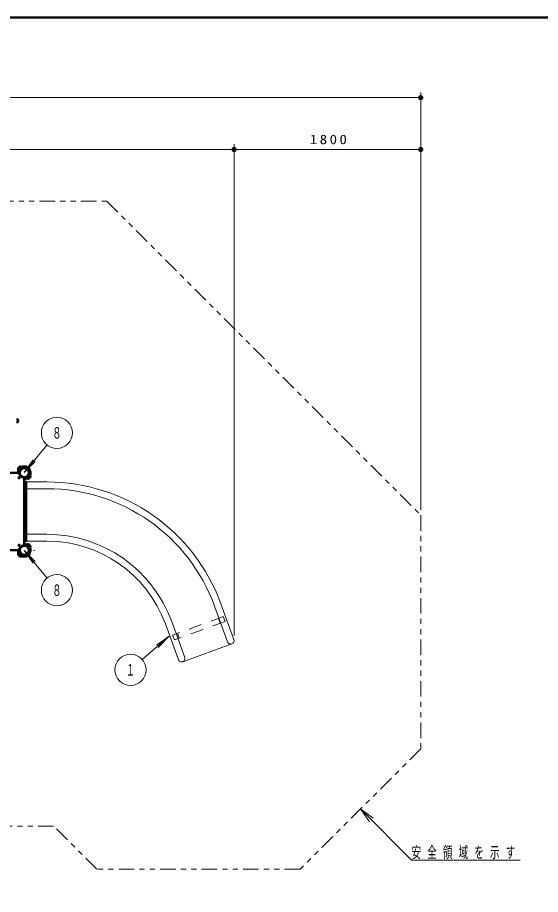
# Model space of a CAD drawing. Units: millimetres on the paper, scale 1:50. Extents: x -385 to 0, y -594 to 267.
# Drawn here: x -247.6 to -146.7, y 97.8 to 267 of the extents above; entities that cross this region are included whole.
import ezdxf
from ezdxf.enums import TextEntityAlignment as Align

# ---------------------------------------------------------------- set-up
doc = ezdxf.new("R2010")
doc.units = ezdxf.units.MM
doc.linetypes.add('USER1', pattern=[4.5, 2.5, -2])
doc.linetypes.add('USER3', pattern=[8, 3, -1, 1, -1, 1, -1])
doc.layers.add('LY_1', color=7, linetype='Continuous', lineweight=50)
doc.styles.add('ＭＳ ゴシック', font='')
doc.styles.get('ＭＳ ゴシック').set_extended_font_data('MS Gothic')

# ---------------------------------------------------------------- blocks, each defined once
blk = doc.blocks.new('filled_dot')
at = {"color": 0, "linetype": 'Continuous', "lineweight": -2, "const_width": 1.25}
blk.add_lwpolyline([(-0.625, 0, 1), (0.625, 0, 1)], format="xyb", close=True, dxfattribs=at)

msp = doc.modelspace()

# ---------------------------------------------------------------- linework, layer by layer
at = {"layer": 'LY_1'}
msp.add_line((0, 267), (-385, 267), dxfattribs=at)
at = {"layer": 'LY_1', "lineweight": 13}
for p, q in [((-169.831, 172.001), (-169.831, 252.542)), ((-348.361, 251.542), (-169.831, 251.542)), ((-205.831, 147.783), (-205.831, 242.542)), ((-205.831, 147.783), (-205.831, 242.542)), ((-169.831, 172.001), (-169.831, 242.542)), ((-312.361, 241.542), (-205.831, 241.542)), ((-205.831, 241.542), (-169.831, 241.542)), ((-241.923, 184.561), (-246.311, 179.202)), ((-246.311, 179.202), (-244.62, 181.68)), ((-246.311, 179.202), (-244.216, 181.348)), ((-241.931, 177.402), (-245.831, 177.402)), ((-241.931, 176.102), (-245.831, 176.102)), ((-241.931, 167.302), (-245.831, 167.302)), ((-241.931, 166.002), (-245.831, 166.002)), ((-246.311, 164.202), (-244.216, 162.055)), ((-246.311, 164.202), (-244.62, 161.724)), ((-241.923, 158.842), (-246.311, 164.202)), ((-207.092, 146.561), (-209.606, 153.467)), ((-205.871, 147.005), (-208.384, 153.912)), ((-216.583, 143.106), (-219.097, 150.013)), ((-215.362, 143.551), (-217.875, 150.458)), ((-223.554, 143.133), (-218.378, 147.662)), ((-218.378, 147.662), (-220.799, 145.891)), ((-218.378, 147.662), (-220.455, 145.498)), ((-206.259, 146.172), (-215.75, 142.718)), ((-179.697, 111.837), (-181.465, 114.312)), ((-181.465, 114.312), (-178.99, 112.544)), ((-181.465, 114.312), (-179.343, 112.19)), ((-181.465, 114.312), (-171.614, 104.461)), ((-171.614, 104.461), (-150.614, 104.461))]:
    msp.add_line(p, q, dxfattribs=at)
at = {"layer": 'LY_1', "color": 140}
for p, q in [((-247.386, 180.176), (-247.486, 180.069)), ((-246.996, 179.843), (-247.329, 180.177)), ((-246.953, 179.886), (-247.286, 180.219)), ((-247.285, 180.277), (-247.179, 180.376)), ((-245.616, 180.18), (-245.614, 180.182)), ((-245.333, 179.897), (-245.331, 179.899)), ((-253.811, 179.172), (-247.404, 179.172)), ((-246.341, 171.702), (-246.341, 178.11)), ((-245.67, 178.518), (-245.337, 178.185)), ((-245.627, 178.56), (-245.294, 178.227)), ((-245.338, 178.127), (-245.453, 178.02)), ((-245.237, 178.228), (-245.129, 178.343)), ((-246.311, 166.002), (-246.311, 177.402)), ((-246.311, 166.012), (-246.311, 177.392)), ((-245.991, 177.452), (-246.251, 177.452)), ((-245.931, 166.012), (-245.931, 177.392)), ((-245.931, 177.302), (-245.931, 166.102)), ((-246.341, 171.702), (-246.341, 165.294)), ((-245.991, 165.952), (-246.251, 165.952)), ((-253.811, 164.232), (-247.404, 164.232)), ((-245.67, 164.886), (-245.337, 165.219)), ((-245.627, 164.843), (-245.294, 165.177)), ((-245.338, 165.277), (-245.453, 165.384)), ((-245.237, 165.176), (-245.129, 165.061)), ((-244.411, 164.236), (-244.411, 164.172)), ((-247.386, 163.228), (-247.486, 163.334)), ((-246.996, 163.56), (-247.329, 163.227)), ((-246.953, 163.518), (-247.286, 163.185)), ((-247.285, 163.127), (-247.179, 163.028)), ((-245.616, 163.224), (-245.614, 163.221)), ((-245.333, 163.507), (-245.331, 163.504))]:
    msp.add_line(p, q, dxfattribs=at)
at = {"layer": 'LY_1', "linetype": 'USER1', "lineweight": 13}
for p, q in [((-207.927, 151.418), (-217.7, 147.861)), ((-208.525, 150.136), (-208.867, 151.076)), ((-207.585, 150.478), (-207.927, 151.418)), ((-207.585, 150.478), (-217.358, 146.921)), ((-217.358, 146.921), (-217.7, 147.861)), ((-216.418, 147.263), (-216.76, 148.203))]:
    msp.add_line(p, q, dxfattribs=at)
at = {"layer": 'LY_1', "linetype": 'USER3', "lineweight": 13}
msp.add_lwpolyline([(-230.372, 231.542), (-169.831, 171.001), (-169.831, 125.945), (-193.098, 102.679), (-232.302, 102.679), (-240.649, 111.025), (-254.377, 111.025), (-267.581, 97.822), (-300.042, 97.822), (-325, 122.78), (-325, 132.373), (-348.361, 155.734), (-348.361, 187.67), (-325.807, 210.224), (-311.274, 210.224), (-305.406, 216.092), (-282.83, 216.092), (-267.38, 231.542)], close=True, dxfattribs=at)
at = {"layer": 'LY_1', "lineweight": 13}
for centre in [(-240.022, 186.882), (-240.022, 156.521), (-225.812, 141.157)]:
    msp.add_circle(centre, 3, dxfattribs=at)
at = {"layer": 'LY_1', "color": 140}
for centre, radius in [((-246.311, 179.202), 0.89), ((-247.301, 178.212), 0.13), ((-247.301, 165.192), 0.13), ((-246.311, 164.202), 0.89)]:
    msp.add_circle(centre, radius, dxfattribs=at)
for centre, radius, start, end in [((-247.811, 189.202), 0.34, 270, 90), ((-247.412, 180.001), 0.1, 137, 197.54116), ((-246.311, 179.202), 1.2, 167.72719, 181.43254), ((-248.461, 179.669), 1, 347.72719, 17.54116), ((-247.357, 180.148), 0.04, 45, 137), ((-247.258, 180.247), 0.04, 133, 225), ((-246.311, 179.202), 0.9, 139.27066, 225), ((-247.111, 180.303), 0.1, 72.45884, 133), ((-246.779, 181.352), 1, 252.45884, 282.27281), ((-247.024, 179.815), 0.04, 319.27066, 45), ((-246.925, 179.914), 0.04, 225, 310.72934), ((-246.311, 179.202), 0.9, 45, 130.72934), ((-246.311, 179.202), 1.2, 45, 102.27281), ((-246.311, 179.202), 0.9, 319.27066, 45), ((-245.6, 180.168), 0.02, 53.62693, 135), ((-246.311, 179.202), 1.22, 45, 53.62693), ((-246.311, 179.202), 1.2, 347.72719, 45), ((-246.311, 179.202), 1.22, 36.37307, 45), ((-245.345, 179.913), 0.02, 315, 36.37307), ((-247.404, 179.072), 0.1, 6.78718, 90), ((-246.311, 179.202), 1, 186.78718, 263.21282), ((-246.311, 179.202), 0.9, 225, 310.72934), ((-246.441, 178.11), 0.1, 0, 83.21282), ((-246.311, 179.202), 1.2, 268.56746, 282.27281), ((-245.844, 177.052), 1, 72.45884, 102.27281), ((-245.698, 178.49), 0.04, 45, 130.72934), ((-245.599, 178.589), 0.04, 139.27066, 225), ((-245.512, 178.101), 0.1, 252.45884, 313), ((-245.365, 178.156), 0.04, 313, 45), ((-245.266, 178.255), 0.04, 225, 317), ((-244.162, 178.734), 1, 167.72719, 197.54116), ((-245.211, 178.403), 0.1, 317, 17.54116), ((-246.251, 177.392), 0.06, 90, 180), ((-245.991, 177.392), 0.06, 0, 90), ((-246.251, 166.012), 0.06, 180, 270), ((-245.991, 166.012), 0.06, 270, 0), ((-246.311, 164.202), 1.2, 178.56746, 192.27281), ((-247.404, 164.332), 0.1, 270, 353.21282), ((-246.311, 164.202), 1, 96.78718, 173.21282), ((-246.311, 164.202), 0.9, 135, 220.72934), ((-246.311, 164.202), 0.9, 49.27066, 135), ((-246.441, 165.294), 0.1, 276.78718, 0), ((-246.311, 164.202), 1.2, 77.72719, 91.43254), ((-245.844, 166.352), 1, 257.72719, 287.54116), ((-245.698, 164.914), 0.04, 229.27066, 315), ((-246.311, 164.202), 0.9, 315, 40.72934), ((-245.599, 164.815), 0.04, 135, 220.72934), ((-245.512, 165.303), 0.1, 47, 107.54116), ((-246.311, 164.202), 1.2, 315, 12.27281), ((-245.365, 165.247), 0.04, 315, 47), ((-245.266, 165.148), 0.04, 43, 135), ((-244.162, 164.669), 1, 162.45884, 192.27281), ((-245.211, 165.001), 0.1, 342.45884, 43), ((-247.412, 163.403), 0.1, 162.45884, 223), ((-248.461, 163.734), 1, 342.45884, 12.27281), ((-247.357, 163.255), 0.04, 223, 315), ((-247.258, 163.156), 0.04, 135, 227), ((-247.111, 163.101), 0.1, 227, 287.54116), ((-246.779, 162.052), 1, 77.72719, 107.54116), ((-247.024, 163.589), 0.04, 315, 40.72934), ((-246.925, 163.49), 0.04, 49.27066, 135), ((-246.311, 164.202), 0.9, 229.27066, 315), ((-246.311, 164.202), 1.2, 257.72719, 315), ((-245.6, 163.236), 0.02, 225, 306.37307), ((-246.311, 164.202), 1.22, 306.37307, 315), ((-246.311, 164.202), 1.22, 315, 323.62693), ((-245.345, 163.49), 0.02, 323.62693, 45)]:
    msp.add_arc(centre, radius, start, end, dxfattribs=at)
at = {"layer": 'LY_1', "lineweight": 13}
for centre, radius, start, end in [((-245.831, 177.302), 0.1, 90, 180), ((-245.831, 176.202), 0.1, 180, 270), ((-241.931, 141.702), 35.7, 20, 90), ((-241.931, 141.702), 34.4, 20, 90), ((-245.831, 167.202), 0.1, 90, 180), ((-245.831, 166.102), 0.1, 180, 270), ((-241.931, 141.702), 25.6, 20, 90), ((-241.931, 141.702), 24.3, 20, 90), ((-206.481, 146.783), 0.65, 199.99999, 20), ((-215.972, 143.329), 0.65, 200, 20.00001)]:
    msp.add_arc(centre, radius, start, end, dxfattribs=at)

# ---------------------------------------------------------------- block references
at = {"layer": 'LY_1', "lineweight": 13, "xscale": 0.4, "yscale": 0.4, "rotation": 180}
for p in [(-169.831, 251.542), (-205.831, 241.542), (-169.831, 241.542)]:
    msp.add_blockref('filled_dot', p, dxfattribs=at)
at = {"layer": 'LY_1', "lineweight": 13, "xscale": 0.4, "yscale": 0.4}
msp.add_blockref('filled_dot', (-205.831, 241.542), dxfattribs=at)

# ---------------------------------------------------------------- texts
at = {"layer": 'LY_1', "style": 'ＭＳ ゴシック', "width": 0.6}
for s, p in [('８', (-240.022, 186.882)), ('８', (-240.022, 156.521)), ('１', (-225.812, 141.157))]:
    msp.add_text(s, height=2.199, dxfattribs=at).set_placement(p, align=Align.MIDDLE_CENTER)
at = {"layer": 'LY_1', "style": 'ＭＳ ゴシック'}
for s, insert, char_height, attachment_point in [('\\T1.33;\\W1.15;1800', (-187.41, 242.542), 1.833, 8), ('\\T1.64;\\W0.6;安全領域を示す', (-171.614, 104.611), 2.199, 7)]:
    msp.add_mtext(s, dxfattribs=dict(at, insert=insert, char_height=char_height, attachment_point=attachment_point))

doc.saveas('drawing.dxf')
